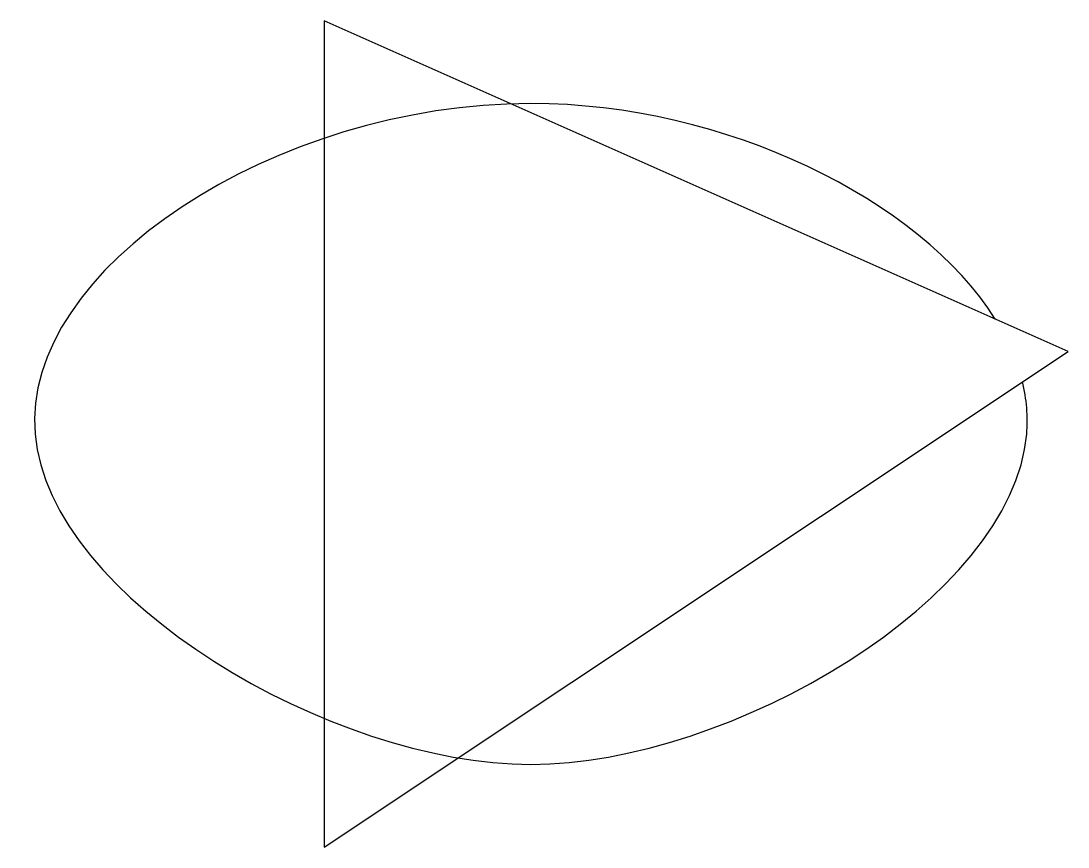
# Model space of a CAD drawing. Header units: millimetres. Extents: x 2.7 to 28, y 0 to 20.
import ezdxf

# ---------------------------------------------------------------- set-up
doc = ezdxf.new("R2010")
doc.units = ezdxf.units.MM
doc.layers.get('0').update_dxf_attribs({"lineweight": 25})

msp = doc.modelspace()

# ---------------------------------------------------------------- linework, layer by layer
at = {"flags": 128}
msp.add_lwpolyline([(10, 0), (28, 12), (10, 20)], close=True, dxfattribs=at)
msp.add_open_spline([(26.236, 12.784), (24.423, 15.668), (13.541, 21.054), (-3.511, 10), (10.193, 2), (15, 2), (19.807, 2), (27.384, 6.423), (26.999, 10.846), (26.897, 11.265)], degree=3, knots=[1.883628, 1.883628, 1.883628, 1.883628, 12.896396, 27.318601, 41.740806, 41.740806, 41.740806, 56.163011, 57.68882, 57.68882, 57.68882, 57.68882])

doc.saveas('drawing.dxf')
